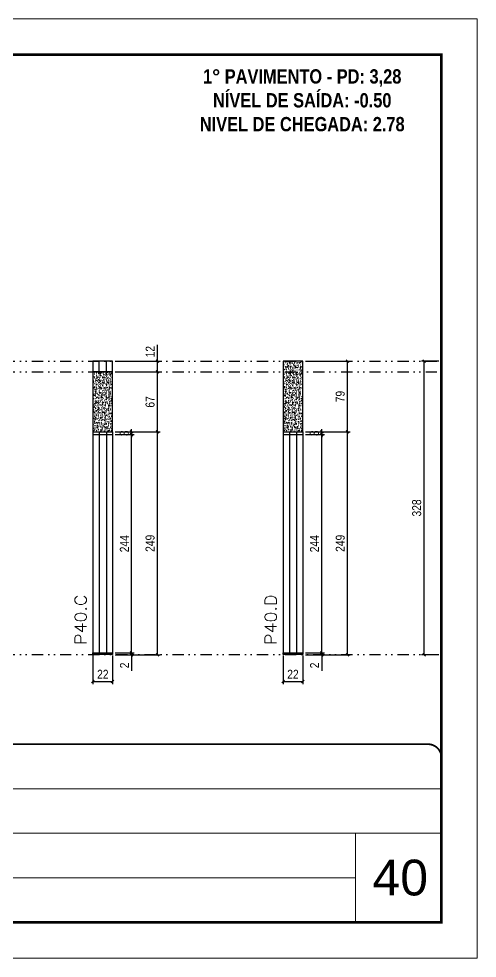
# Model space of a CAD drawing. Extents: x 14400 to 24104, y -21631 to 6985.
# Drawn here: x 20141 to 20653, y -4402 to -3352 of the extents above; entities that cross this region are included whole.
import ezdxf

# ---------------------------------------------------------------- set-up
doc = ezdxf.new("R2010")
doc.units = 0
for name, pattern in [('CONTINUO', [0]), ('DASHED', [0.75, 0.5, -0.25]), ('DIVIDE2', [0.625, 0.25, -0.125, 0, -0.125, 0, -0.125])]:
    doc.linetypes.add(name, pattern=pattern)
for name, color, linetype, lineweight in [('CARIMBO', 255, 'Continuous', 9), ('Folhas', 255, 'Continuous', 9), ('SARRAFO DE PRESSAO', 251, 'DASHED', 9), ('Texto Seção', 7, 'Continuous', 15)]:
    doc.layers.add(name, color=color, linetype=linetype, lineweight=lineweight)
for name, color, linetype in [('COTA', 241, 'Continuous'), ('NOMENCLATURA', 7, 'Continuous'), ('Nível', 160, 'Continuous'), ('Painéis', 200, 'Continuous'), ('SARR_2.2x7', 40, 'Continuous')]:
    doc.layers.add(name, color=color, linetype=linetype)
doc.styles.add('ARIAL', font='arial.ttf')
doc.styles.add('COTA TECNICA', font='techl___.ttf', dxfattribs={"height": 10})
doc.styles.add('COTA TECNICA-50', font='techl___.ttf', dxfattribs={"height": 10})
doc.styles.add('REGUA-120', font='ROMANS.shx', dxfattribs={"height": 15})
doc.styles.add('ROMANC', font='techb___.ttf', dxfattribs={"height": 2.5})
doc.dimstyles.new('COTA PAINEL-50', dxfattribs={"dimtxt": 10, "dimasz": 3, "dimexe": 3, "dimexo": 3, "dimgap": 3, "dimtad": 1, "dimdec": 1, "dimzin": 12, "dimdsep": 46, "dimtxsty": 'COTA TECNICA-50', "dimblk1": 'OBLIQUE', "dimblk2": 'OBLIQUE', "dimsah": 1, "dimcen": 0.9, "dimclrd": 4, "dimclre": 4, "dimclrt": 240, "dimadec": 1, "dimazin": 3, "dimtfac": 1, "dimtdec": 1, "dimtmove": 0, "dimatfit": 3, "dimfxl": 1, "dimtolj": 1, "dimtzin": 12, "dimarcsym": 0})
doc.dimstyles.new('PAINEL', dxfattribs={"dimtxt": 10, "dimasz": 3, "dimexe": 3, "dimexo": 3, "dimgap": 3, "dimtad": 1, "dimdec": 1, "dimzin": 12, "dimdsep": 46, "dimtxsty": 'COTA TECNICA', "dimblk1": 'OBLIQUE', "dimblk2": 'OBLIQUE', "dimsah": 1, "dimcen": 0.9, "dimclrd": 4, "dimclre": 4, "dimclrt": 240, "dimadec": 1, "dimazin": 3, "dimtfac": 1, "dimtdec": 1, "dimtmove": 0, "dimatfit": 3, "dimfxl": 1, "dimtolj": 1, "dimtzin": 12, "dimarcsym": 0})

# ---------------------------------------------------------------- blocks, each defined once
blk = doc.blocks.new('9999999999')
at = {"color": 30, "linetype": 'CONTINUO'}
for p, q in [((98564.6, 34379.6), (99584, 34379.6)), ((98564.6, 34329.8), (99488, 34329.8)), ((99584, 34329.8), (99488, 34329.8)), ((99488, 34329.8), (99488, 34230.2)), ((98564.6, 34280), (99488, 34280))]:
    blk.add_line(p, q, dxfattribs=at)
at = {"color": 30, "linetype": 'CONTINUO', "const_width": 2}
blk.add_lwpolyline([(99584, 34230.2), (99584, 34414.4, 0.414214), (99569, 34429.4), (98229, 34429.4, 0.414214), (98214, 34414.4), (98214, 34245.2, 0.414214), (98229, 34230.2), (99584, 34230.2)], format="xyb", dxfattribs=at)
at = {"layer": 'Folhas'}
blk.add_lwpolyline([(98139, 34190.2), (99624, 34190.2), (99624, 35240.2), (98139, 35240.2)], close=True, dxfattribs=at)
at = {"layer": 'Folhas', "color": 30, "const_width": 3}
blk.add_lwpolyline([(98214, 34230.2), (99584, 34230.2), (99584, 35200.2), (98214, 35200.2)], close=True, dxfattribs=at)
blk = doc.blocks.new('_Oblique')
at = {"color": 0, "linetype": 'ByBlock', "lineweight": -2}
blk.add_line((-0.5, -0.5), (0.5, 0.5), dxfattribs=at)
blk = doc.blocks.new('*D2043')
at = {"layer": 'COTA', "color": 4, "lineweight": -2, "transparency": 16777216}
for p, q in [((20610.5, -3735.2), (20591, -3735.2)), ((20594, -4063.2), (20594, -3735.2)), ((20610.5, -4063.2), (20591, -4063.2))]:
    blk.add_line(p, q, dxfattribs=at)
at = {"layer": 'Defpoints', "color": 0, "transparency": 16777216}
for p in [(20594, -3735.2), (20613.5, -3735.2), (20613.5, -4063.2)]:
    blk.add_point(p, dxfattribs=at)
at = {"layer": 'COTA', "color": 4, "lineweight": -2, "transparency": 16777216, "xscale": 3, "yscale": 3, "zscale": 3}
for p, rotation in [((20594, -3735.2), 90), ((20594, -4063.2), 270)]:
    blk.add_blockref('_Oblique', p, dxfattribs=dict(at, rotation=rotation))
at = {"layer": 'COTA', "color": 240, "transparency": 16777216, "insert": (20585.8, -3899.2), "char_height": 10, "attachment_point": 5, "rotation": 90, "style": 'COTA TECNICA'}
blk.add_mtext('\\A1;328', dxfattribs=at)
blk = doc.blocks.new('*D2030')
at = {"layer": 'COTA', "color": 4, "lineweight": -2, "transparency": 16777216}
for p, q in [((20436.4, -4064.2), (20436.4, -4096.1)), ((20458.4, -4064.2), (20458.4, -4096.1)), ((20436.4, -4093.1), (20458.4, -4093.1))]:
    blk.add_line(p, q, dxfattribs=at)
at = {"layer": 'Defpoints', "color": 0, "transparency": 16777216}
for p in [(20436.4, -4061.2), (20458.4, -4061.2), (20458.4, -4093.1)]:
    blk.add_point(p, dxfattribs=at)
at = {"layer": 'COTA', "color": 4, "lineweight": -2, "transparency": 16777216, "xscale": 3, "yscale": 3, "zscale": 3, "rotation": 180}
blk.add_blockref('_Oblique', (20436.4, -4093.1), dxfattribs=at)
at = {"layer": 'COTA', "color": 4, "lineweight": -2, "transparency": 16777216, "xscale": 3, "yscale": 3, "zscale": 3}
blk.add_blockref('_Oblique', (20458.4, -4093.1), dxfattribs=at)
at = {"layer": 'COTA', "color": 240, "transparency": 16777216, "insert": (20447.4, -4085.1), "char_height": 10, "attachment_point": 5, "style": 'COTA TECNICA'}
blk.add_mtext('\\A1;22', dxfattribs=at)
blk = doc.blocks.new('*D2031')
at = {"layer": 'COTA', "color": 4, "lineweight": -2, "transparency": 16777216}
for p, q in [((20461.4, -4061.2), (20482.6, -4061.2)), ((20461.4, -4063.2), (20482.6, -4063.2)), ((20479.6, -4061.2), (20479.6, -4058.2)), ((20479.6, -4061.2), (20479.6, -4063.2)), ((20479.6, -4063.2), (20479.6, -4081.3))]:
    blk.add_line(p, q, dxfattribs=at)
at = {"layer": 'Defpoints', "color": 0, "transparency": 16777216}
for p in [(20458.4, -4061.2), (20458.4, -4063.2), (20479.6, -4061.2)]:
    blk.add_point(p, dxfattribs=at)
at = {"layer": 'COTA', "color": 4, "lineweight": -2, "transparency": 16777216, "xscale": 3, "yscale": 3, "zscale": 3}
for p, rotation in [((20479.6, -4061.2), 270), ((20479.6, -4063.2), 90)]:
    blk.add_blockref('_Oblique', p, dxfattribs=dict(at, rotation=rotation))
at = {"layer": 'COTA', "color": 240, "transparency": 16777216, "insert": (20471.6, -4075.2), "char_height": 10, "attachment_point": 5, "rotation": 90, "style": 'COTA TECNICA-50'}
blk.add_mtext('\\A1;2', dxfattribs=at)
blk = doc.blocks.new('*D2032')
at = {"layer": 'COTA', "color": 4, "lineweight": -2, "transparency": 16777216}
for p, q in [((20461.4, -3814.2), (20511.4, -3814.2)), ((20508.4, -4063.2), (20508.4, -3814.2)), ((20461.4, -4063.2), (20511.4, -4063.2))]:
    blk.add_line(p, q, dxfattribs=at)
at = {"layer": 'Defpoints', "color": 0, "transparency": 16777216}
for p in [(20458.4, -3814.2), (20508.4, -3814.2), (20458.4, -4063.2)]:
    blk.add_point(p, dxfattribs=at)
at = {"layer": 'COTA', "color": 4, "lineweight": -2, "transparency": 16777216, "xscale": 3, "yscale": 3, "zscale": 3}
for p, rotation in [((20508.4, -3814.2), 90), ((20508.4, -4063.2), 270)]:
    blk.add_blockref('_Oblique', p, dxfattribs=dict(at, rotation=rotation))
at = {"layer": 'COTA', "color": 240, "transparency": 16777216, "insert": (20500.3, -3938.7), "char_height": 10, "attachment_point": 5, "rotation": 90, "style": 'COTA TECNICA-50'}
blk.add_mtext('\\A1;249', dxfattribs=at)
blk = doc.blocks.new('*D2059')
at = {"layer": 'COTA', "color": 4, "lineweight": -2, "transparency": 16777216}
for p, q in [((20461.4, -3735.2), (20511.4, -3735.2)), ((20508.4, -3814.2), (20508.4, -3735.2)), ((20461.4, -3814.2), (20511.4, -3814.2))]:
    blk.add_line(p, q, dxfattribs=at)
at = {"layer": 'Defpoints', "color": 0, "transparency": 16777216}
for p in [(20458.4, -3735.2), (20508.4, -3735.2), (20458.4, -3814.2)]:
    blk.add_point(p, dxfattribs=at)
at = {"layer": 'COTA', "color": 4, "lineweight": -2, "transparency": 16777216, "xscale": 3, "yscale": 3, "zscale": 3}
for p, rotation in [((20508.4, -3735.2), 90), ((20508.4, -3814.2), 270)]:
    blk.add_blockref('_Oblique', p, dxfattribs=dict(at, rotation=rotation))
at = {"layer": 'COTA', "color": 240, "transparency": 16777216, "insert": (20500.3, -3774.7), "char_height": 10, "attachment_point": 5, "rotation": 90, "style": 'COTA TECNICA'}
blk.add_mtext('\\A1;79', dxfattribs=at)
blk = doc.blocks.new('*D2060')
at = {"layer": 'COTA', "color": 4, "lineweight": -2, "transparency": 16777216}
for p, q in [((20461.4, -3817.2), (20482.6, -3817.2)), ((20479.6, -4061.2), (20479.6, -3817.2)), ((20461.4, -4061.2), (20482.6, -4061.2))]:
    blk.add_line(p, q, dxfattribs=at)
at = {"layer": 'Defpoints', "color": 0, "transparency": 16777216}
for p in [(20458.4, -3817.2), (20479.6, -3817.2), (20458.4, -4061.2)]:
    blk.add_point(p, dxfattribs=at)
at = {"layer": 'COTA', "color": 4, "lineweight": -2, "transparency": 16777216, "xscale": 3, "yscale": 3, "zscale": 3}
for p, rotation in [((20479.6, -3817.2), 90), ((20479.6, -4061.2), 270)]:
    blk.add_blockref('_Oblique', p, dxfattribs=dict(at, rotation=rotation))
at = {"layer": 'COTA', "color": 240, "transparency": 16777216, "insert": (20471.5, -3939.2), "char_height": 10, "attachment_point": 5, "rotation": 90, "style": 'COTA TECNICA'}
blk.add_mtext('\\A1;244', dxfattribs=at)
blk = doc.blocks.new('*D2061')
at = {"layer": 'COTA', "color": 4, "lineweight": -2, "transparency": 16777216}
for p, q in [((20479.6, -3814.2), (20479.6, -3811.2)), ((20461.4, -3814.2), (20482.6, -3814.2)), ((20461.4, -3817.2), (20482.6, -3817.2)), ((20479.6, -3817.2), (20479.6, -3814.2)), ((20479.6, -3817.2), (20479.6, -3820.2))]:
    blk.add_line(p, q, dxfattribs=at)
at = {"layer": 'Defpoints', "color": 0, "transparency": 16777216}
for p in [(20458.4, -3814.2), (20458.4, -3817.2), (20479.6, -3814.2)]:
    blk.add_point(p, dxfattribs=at)
at = {"layer": 'COTA', "color": 4, "lineweight": -2, "transparency": 16777216, "xscale": 3, "yscale": 3, "zscale": 3}
for p, rotation in [((20479.6, -3814.2), 270), ((20479.6, -3817.2), 90)]:
    blk.add_blockref('_Oblique', p, dxfattribs=dict(at, rotation=rotation))
at = {"layer": 'COTA', "color": 240, "transparency": 16777216, "insert": (20471.4, -3815.7), "char_height": 10, "attachment_point": 5, "rotation": 90, "style": 'COTA TECNICA'}
blk.add_mtext('\\A1;3', dxfattribs=at)
blk = doc.blocks.new('*D2018')
at = {"layer": 'COTA', "color": 4, "lineweight": -2, "transparency": 16777216}
for p, q in [((20223.8, -4064.2), (20223.8, -4096.1)), ((20245.8, -4064.2), (20245.8, -4096.1)), ((20223.8, -4093.1), (20245.8, -4093.1))]:
    blk.add_line(p, q, dxfattribs=at)
at = {"layer": 'Defpoints', "color": 0, "transparency": 16777216}
for p in [(20223.8, -4061.2), (20245.8, -4061.2), (20245.8, -4093.1)]:
    blk.add_point(p, dxfattribs=at)
at = {"layer": 'COTA', "color": 4, "lineweight": -2, "transparency": 16777216, "xscale": 3, "yscale": 3, "zscale": 3, "rotation": 180}
blk.add_blockref('_Oblique', (20223.8, -4093.1), dxfattribs=at)
at = {"layer": 'COTA', "color": 4, "lineweight": -2, "transparency": 16777216, "xscale": 3, "yscale": 3, "zscale": 3}
blk.add_blockref('_Oblique', (20245.8, -4093.1), dxfattribs=at)
at = {"layer": 'COTA', "color": 240, "transparency": 16777216, "insert": (20234.8, -4085.1), "char_height": 10, "attachment_point": 5, "style": 'COTA TECNICA'}
blk.add_mtext('\\A1;22', dxfattribs=at)
blk = doc.blocks.new('*D2019')
at = {"layer": 'COTA', "color": 4, "lineweight": -2, "transparency": 16777216}
for p, q in [((20248.8, -4061.2), (20270, -4061.2)), ((20248.8, -4063.2), (20270, -4063.2)), ((20267, -4061.2), (20267, -4058.2)), ((20267, -4061.2), (20267, -4063.2)), ((20267, -4063.2), (20267, -4081.3))]:
    blk.add_line(p, q, dxfattribs=at)
at = {"layer": 'Defpoints', "color": 0, "transparency": 16777216}
for p in [(20245.8, -4061.2), (20245.8, -4063.2), (20267, -4061.2)]:
    blk.add_point(p, dxfattribs=at)
at = {"layer": 'COTA', "color": 4, "lineweight": -2, "transparency": 16777216, "xscale": 3, "yscale": 3, "zscale": 3}
for p, rotation in [((20267, -4061.2), 270), ((20267, -4063.2), 90)]:
    blk.add_blockref('_Oblique', p, dxfattribs=dict(at, rotation=rotation))
at = {"layer": 'COTA', "color": 240, "transparency": 16777216, "insert": (20259, -4075.2), "char_height": 10, "attachment_point": 5, "rotation": 90, "style": 'COTA TECNICA-50'}
blk.add_mtext('\\A1;2', dxfattribs=at)
blk = doc.blocks.new('*D2020')
at = {"layer": 'COTA', "color": 4, "lineweight": -2, "transparency": 16777216}
for p, q in [((20248.8, -3814.2), (20298.8, -3814.2)), ((20295.8, -4063.2), (20295.8, -3814.2)), ((20248.8, -4063.2), (20298.8, -4063.2))]:
    blk.add_line(p, q, dxfattribs=at)
at = {"layer": 'Defpoints', "color": 0, "transparency": 16777216}
for p in [(20245.8, -3814.2), (20295.8, -3814.2), (20245.8, -4063.2)]:
    blk.add_point(p, dxfattribs=at)
at = {"layer": 'COTA', "color": 4, "lineweight": -2, "transparency": 16777216, "xscale": 3, "yscale": 3, "zscale": 3}
for p, rotation in [((20295.8, -3814.2), 90), ((20295.8, -4063.2), 270)]:
    blk.add_blockref('_Oblique', p, dxfattribs=dict(at, rotation=rotation))
at = {"layer": 'COTA', "color": 240, "transparency": 16777216, "insert": (20287.7, -3938.7), "char_height": 10, "attachment_point": 5, "rotation": 90, "style": 'COTA TECNICA-50'}
blk.add_mtext('\\A1;249', dxfattribs=at)
blk = doc.blocks.new('*D2052')
at = {"layer": 'COTA', "color": 4, "lineweight": -2, "transparency": 16777216}
for p, q in [((20248.8, -3747.2), (20298.8, -3747.2)), ((20295.8, -3814.2), (20295.8, -3747.2)), ((20248.8, -3814.2), (20298.8, -3814.2))]:
    blk.add_line(p, q, dxfattribs=at)
at = {"layer": 'Defpoints', "color": 0, "transparency": 16777216}
for p in [(20245.8, -3747.2), (20295.8, -3747.2), (20245.8, -3814.2)]:
    blk.add_point(p, dxfattribs=at)
at = {"layer": 'COTA', "color": 4, "lineweight": -2, "transparency": 16777216, "xscale": 3, "yscale": 3, "zscale": 3}
for p, rotation in [((20295.8, -3747.2), 90), ((20295.8, -3814.2), 270)]:
    blk.add_blockref('_Oblique', p, dxfattribs=dict(at, rotation=rotation))
at = {"layer": 'COTA', "color": 240, "transparency": 16777216, "insert": (20287.7, -3780.7), "char_height": 10, "attachment_point": 5, "rotation": 90, "style": 'COTA TECNICA'}
blk.add_mtext('\\A1;67', dxfattribs=at)
blk = doc.blocks.new('*D2053')
at = {"layer": 'COTA', "color": 4, "lineweight": -2, "transparency": 16777216}
for p, q in [((20248.8, -3817.2), (20270, -3817.2)), ((20267, -4061.2), (20267, -3817.2)), ((20248.8, -4061.2), (20270, -4061.2))]:
    blk.add_line(p, q, dxfattribs=at)
at = {"layer": 'Defpoints', "color": 0, "transparency": 16777216}
for p in [(20245.8, -3817.2), (20267, -3817.2), (20245.8, -4061.2)]:
    blk.add_point(p, dxfattribs=at)
at = {"layer": 'COTA', "color": 4, "lineweight": -2, "transparency": 16777216, "xscale": 3, "yscale": 3, "zscale": 3}
for p, rotation in [((20267, -3817.2), 90), ((20267, -4061.2), 270)]:
    blk.add_blockref('_Oblique', p, dxfattribs=dict(at, rotation=rotation))
at = {"layer": 'COTA', "color": 240, "transparency": 16777216, "insert": (20258.9, -3939.2), "char_height": 10, "attachment_point": 5, "rotation": 90, "style": 'COTA TECNICA'}
blk.add_mtext('\\A1;244', dxfattribs=at)
blk = doc.blocks.new('*D2054')
at = {"layer": 'COTA', "color": 4, "lineweight": -2, "transparency": 16777216}
for p, q in [((20267, -3814.2), (20267, -3811.2)), ((20248.8, -3814.2), (20270, -3814.2)), ((20248.8, -3817.2), (20270, -3817.2)), ((20267, -3817.2), (20267, -3814.2)), ((20267, -3817.2), (20267, -3820.2))]:
    blk.add_line(p, q, dxfattribs=at)
at = {"layer": 'Defpoints', "color": 0, "transparency": 16777216}
for p in [(20245.8, -3814.2), (20245.8, -3817.2), (20267, -3814.2)]:
    blk.add_point(p, dxfattribs=at)
at = {"layer": 'COTA', "color": 4, "lineweight": -2, "transparency": 16777216, "xscale": 3, "yscale": 3, "zscale": 3}
for p, rotation in [((20267, -3814.2), 270), ((20267, -3817.2), 90)]:
    blk.add_blockref('_Oblique', p, dxfattribs=dict(at, rotation=rotation))
at = {"layer": 'COTA', "color": 240, "transparency": 16777216, "insert": (20258.8, -3815.7), "char_height": 10, "attachment_point": 5, "rotation": 90, "style": 'COTA TECNICA'}
blk.add_mtext('\\A1;3', dxfattribs=at)
blk = doc.blocks.new('*D2055')
at = {"layer": 'COTA', "color": 4, "lineweight": -2, "transparency": 16777216}
for p, q in [((20295.8, -3735.2), (20295.8, -3716.9)), ((20248.8, -3735.2), (20298.8, -3735.2)), ((20295.8, -3747.2), (20295.8, -3735.2)), ((20248.8, -3747.2), (20298.8, -3747.2))]:
    blk.add_line(p, q, dxfattribs=at)
at = {"layer": 'Defpoints', "color": 0, "transparency": 16777216}
for p in [(20245.8, -3735.2), (20295.8, -3735.2), (20245.8, -3747.2)]:
    blk.add_point(p, dxfattribs=at)
at = {"layer": 'COTA', "color": 4, "lineweight": -2, "transparency": 16777216, "xscale": 3, "yscale": 3, "zscale": 3}
for p, rotation in [((20295.8, -3735.2), 90), ((20295.8, -3747.2), 270)]:
    blk.add_blockref('_Oblique', p, dxfattribs=dict(at, rotation=rotation))
at = {"layer": 'COTA', "color": 240, "transparency": 16777216, "insert": (20287.7, -3724.5), "char_height": 10, "attachment_point": 5, "rotation": 90, "style": 'COTA TECNICA'}
blk.add_mtext('\\A1;12', dxfattribs=at)

msp = doc.modelspace()

# ---------------------------------------------------------------- hatches: boundary and pattern name
at = {"layer": 'COTA'}
h = msp.add_hatch(dxfattribs=at)
h.set_pattern_fill('AR-CONC', color=256, scale=0.03)
h.set_pattern_definition([(50, (1696.324, -8040.0258), (5.4655401, -0.4781726), [0.5715, -6.2865]), (355, (1696.324, -8040.026), (-1.0573026, 5.7317054), [0.4572, -5.0292175]), (100.451445, (1696.779, -8040.0656), (4.4082374, 5.2535326), [0.4857003, -5.3427073]), (46.1842, (1696.324, -8038.502), (8.1323712, -1.2612698), [0.85725, -9.42975]), (96.635558, (1697.0015, -8038.607), (7.122124, 7.4227837), [0.7285507, -8.0140682]), (351.18415, (1696.324, -8038.502), (7.122124, 7.4227837), [0.685799, -7.543792]), (21, (1697.086, -8038.8828), (4.5484317, -3.0679559), [0.5715, -6.2865]), (326, (1697.086, -8038.883), (1.8540609, 5.525639), [0.4572, -5.0292]), (71.451445, (1697.465, -8039.1384), (6.4024926, 2.457683), [0.4857003, -5.3426981]), (37.5, (1696.3238, -8040.0258), (0.0926581, 2.53665117), [0, -4.96824, 0, -5.1054, 0, -5.04825]), (7.5, (1696.3238, -8040.0258), (2.00458988, 3.00541724), [0, -2.91084, 0, -4.85394, 0, -1.92405]), (327.5, (1694.6245, -8040.0258), (4.06771786, -0.17186232), [0, -1.905, 0, -5.9436, 0, -7.8867]), (317.5, (1693.8625, -8040.0258), (4.44387544, 0.7627947), [0, -2.4765, 0, -3.94716, 0, -5.6007])])
h.paths.add_polyline_path([(20458.38, -3735.17), (20436.38, -3735.17), (20436.38, -3814.17), (20458.38, -3814.17)])
h = msp.add_hatch(dxfattribs=at)
h.set_pattern_fill('AR-CONC', color=256, scale=0.03)
h.set_pattern_definition([(50, (1483.7466, -8040.0258), (5.4655401, -0.4781726), [0.5715, -6.2865]), (355, (1483.7466, -8040.026), (-1.0573026, 5.7317054), [0.4572, -5.0292175]), (100.451445, (1484.202, -8040.0656), (4.4082374, 5.2535326), [0.4857003, -5.3427073]), (46.1842, (1483.7466, -8038.502), (8.1323712, -1.2612698), [0.85725, -9.42975]), (96.635558, (1484.424, -8038.607), (7.122124, 7.4227837), [0.7285507, -8.0140682]), (351.18415, (1483.747, -8038.502), (7.122124, 7.4227837), [0.685799, -7.543792]), (21, (1484.5086, -8038.8828), (4.5484317, -3.0679559), [0.5715, -6.2865]), (326, (1484.5086, -8038.883), (1.8540609, 5.525639), [0.4572, -5.0292]), (71.451445, (1484.8876, -8039.1384), (6.4024926, 2.457683), [0.4857003, -5.3426981]), (37.5, (1483.7466, -8040.0258), (0.0926581, 2.53665117), [0, -4.96824, 0, -5.1054, 0, -5.04825]), (7.5, (1483.7466, -8040.0258), (2.00458988, 3.00541724), [0, -2.91084, 0, -4.85394, 0, -1.92405]), (327.5, (1482.0473, -8040.0258), (4.06771786, -0.17186232), [0, -1.905, 0, -5.9436, 0, -7.8867]), (317.5, (1481.2853, -8040.0258), (4.44387544, 0.7627947), [0, -2.4765, 0, -3.94716, 0, -5.6007])])
h.paths.add_polyline_path([(20245.8, -3747.17), (20223.8, -3747.17), (20223.8, -3814.17), (20245.8, -3814.17)])

# ---------------------------------------------------------------- linework, layer by layer
for points in [[(20436.38, -3814.17), (20458.38, -3814.17), (20458.38, -3735.17), (20436.38, -3735.17)], [(20223.8, -3814.17), (20245.8, -3814.17), (20245.8, -3747.17), (20223.8, -3747.17)]]:
    msp.add_lwpolyline(points, close=True, dxfattribs=at)
at = {"layer": 'Nível', "color": 4, "linetype": 'DIVIDE2', "ltscale": 50}
for p, q in [((19243.47, -3735.17), (20613.47, -3735.17)), ((19243.47, -3747.17), (20613.47, -3747.17)), ((19243.47, -4063.17), (20613.47, -4063.17)), ((19243.47, -4063.17), (20613.47, -4063.17))]:
    msp.add_line(p, q, dxfattribs=at)
at = {"layer": 'Painéis'}
for p, q in [((20223.8, -3814.17), (20223.8, -4061.17)), ((20223.8, -3814.17), (20245.8, -3814.17)), ((20223.8, -3817.17), (20245.8, -3817.17)), ((20245.8, -3814.17), (20245.8, -4061.17)), ((20436.38, -3814.17), (20436.38, -4061.17)), ((20436.38, -3814.17), (20458.38, -3814.17)), ((20436.38, -3817.17), (20458.38, -3817.17)), ((20458.38, -3814.17), (20458.38, -4061.17)), ((20223.8, -4061.17), (20245.8, -4061.17)), ((20223.8, -4063.17), (20223.8, -4061.17)), ((20245.8, -4063.17), (20223.8, -4063.17)), ((20245.8, -4061.17), (20245.8, -4063.17)), ((20436.38, -4061.17), (20458.38, -4061.17)), ((20436.38, -4063.17), (20436.38, -4061.17)), ((20458.38, -4063.17), (20436.38, -4063.17)), ((20458.38, -4061.17), (20458.38, -4063.17))]:
    msp.add_line(p, q, dxfattribs=at)
msp.add_lwpolyline([(20223.8, -3747.17), (20245.8, -3747.17), (20245.8, -3735.17), (20223.8, -3735.17)], close=True, dxfattribs=at)
at = {"layer": 'SARR_2.2x7'}
for p, q in [((20230.8, -3747.17), (20230.8, -3735.17)), ((20238.8, -3747.17), (20238.8, -3735.17)), ((20230.8, -3814.17), (20230.8, -4061.17)), ((20238.8, -3814.17), (20238.8, -4061.17)), ((20443.38, -3814.17), (20443.38, -4061.17)), ((20451.38, -3814.17), (20451.38, -4061.17))]:
    msp.add_line(p, q, dxfattribs=at)

# ---------------------------------------------------------------- block references
at = {"layer": 'SARRAFO DE PRESSAO', "color": 6, "linetype": 'ByBlock'}
msp.add_blockref('9999999999', (-78970.51, -38592.65), dxfattribs=at)

# ---------------------------------------------------------------- texts
at = {"layer": 'CARIMBO', "style": 'ARIAL'}
msp.add_text('40', height=40, dxfattribs=at).set_placement((20536.33, -4332.3))
at = {"layer": 'NOMENCLATURA', "color": 2, "insert": (20457.79, -3408.86), "char_height": 16, "attachment_point": 2, "style": 'ROMANC'}
msp.add_mtext_dynamic_manual_height_columns('1° PAVIMENTO - PD: 3,28\\PNÍVEL DE SAÍDA: -0.50\\PNIVEL DE CHEGADA: 2.78', width=432.3511, gutter_width=1, heights=[0], dxfattribs=at)
at = {"layer": 'Texto Seção', "style": 'REGUA-120', "width": 1.1}
for s, p in [('P40.C', (20216.55, -4052.4)), ('P40.D', (20429.13, -4052.4))]:
    msp.add_text(s, height=13, rotation=90, dxfattribs=at).set_placement(p)

# ---------------------------------------------------------------- dimensions: what is measured, and where the dimension line sits
at = {"layer": 'COTA'}
for base, p1, p2, dimstyle, picture, middle in [((20295.79, -3735.17), (20245.8, -3747.17), (20245.8, -3735.17), 'PAINEL', '*D2055', (20287.73, -3724.51)), ((20508.37, -3735.17), (20458.38, -3814.17), (20458.38, -3735.17), 'PAINEL', '*D2059', (20500.26, -3774.67)), ((20594.01, -3735.17), (20613.47, -4063.17), (20613.47, -3735.17), 'PAINEL', '*D2043', (20585.77, -3899.17)), ((20295.79, -3747.17), (20245.8, -3814.17), (20245.8, -3747.17), 'PAINEL', '*D2052', (20287.69, -3780.67)), ((20295.79, -3814.17), (20245.8, -4063.17), (20245.8, -3814.17), 'COTA PAINEL-50', '*D2020', (20287.69, -3938.67)), ((20266.99, -3817.17), (20245.8, -4061.17), (20245.8, -3817.17), 'PAINEL', '*D2053', (20258.92, -3939.17)), ((20508.37, -3814.17), (20458.38, -4063.17), (20458.38, -3814.17), 'COTA PAINEL-50', '*D2032', (20500.26, -3938.67)), ((20479.57, -3817.17), (20458.38, -4061.17), (20458.38, -3817.17), 'PAINEL', '*D2060', (20471.5, -3939.17))]:
    dim = msp.add_linear_dim(base=base, p1=p1, p2=p2, angle=90, dimstyle=dimstyle, dxfattribs=at)
    dim.commit()
    dim.dimension.update_dxf_attribs({"geometry": picture, "text_midpoint": middle})
for base, p1, p2, picture, middle in [((20266.99, -3814.17), (20245.8, -3817.17), (20245.8, -3814.17), '*D2054', (20266.99, -3815.67)), ((20479.57, -3814.17), (20458.38, -3817.17), (20458.38, -3814.17), '*D2061', (20479.57, -3815.67))]:
    dim = msp.add_linear_dim(base=base, p1=p1, p2=p2, angle=90, dimstyle='PAINEL', override={"dimtmove": 1}, dxfattribs=at)
    dim.commit()
    dim.dimension.update_dxf_attribs({"geometry": picture, "text_midpoint": middle, "dimtype": 160})
for base, p1, p2, picture, middle in [((20245.8, -4093.06), (20223.8, -4061.17), (20245.8, -4061.17), '*D2018', (20234.8, -4085.06)), ((20458.38, -4093.06), (20436.38, -4061.17), (20458.38, -4061.17), '*D2030', (20447.38, -4085.06))]:
    dim = msp.add_linear_dim(base=base, p1=p1, p2=p2, dimstyle='PAINEL', override={"dimarcsym": 2}, dxfattribs=at)
    dim.commit()
    dim.dimension.update_dxf_attribs({"geometry": picture, "text_midpoint": middle})
for base, p1, p2, picture, middle in [((20266.99, -4061.17), (20245.8, -4063.17), (20245.8, -4061.17), '*D2019', (20266.99, -4075.22)), ((20479.57, -4061.17), (20458.38, -4063.17), (20458.38, -4061.17), '*D2031', (20479.57, -4075.22))]:
    dim = msp.add_linear_dim(base=base, p1=p1, p2=p2, angle=90, dimstyle='COTA PAINEL-50', dxfattribs=at)
    dim.commit()
    dim.dimension.update_dxf_attribs({"geometry": picture, "text_midpoint": middle, "dimtype": 160})

doc.saveas('drawing.dxf')
